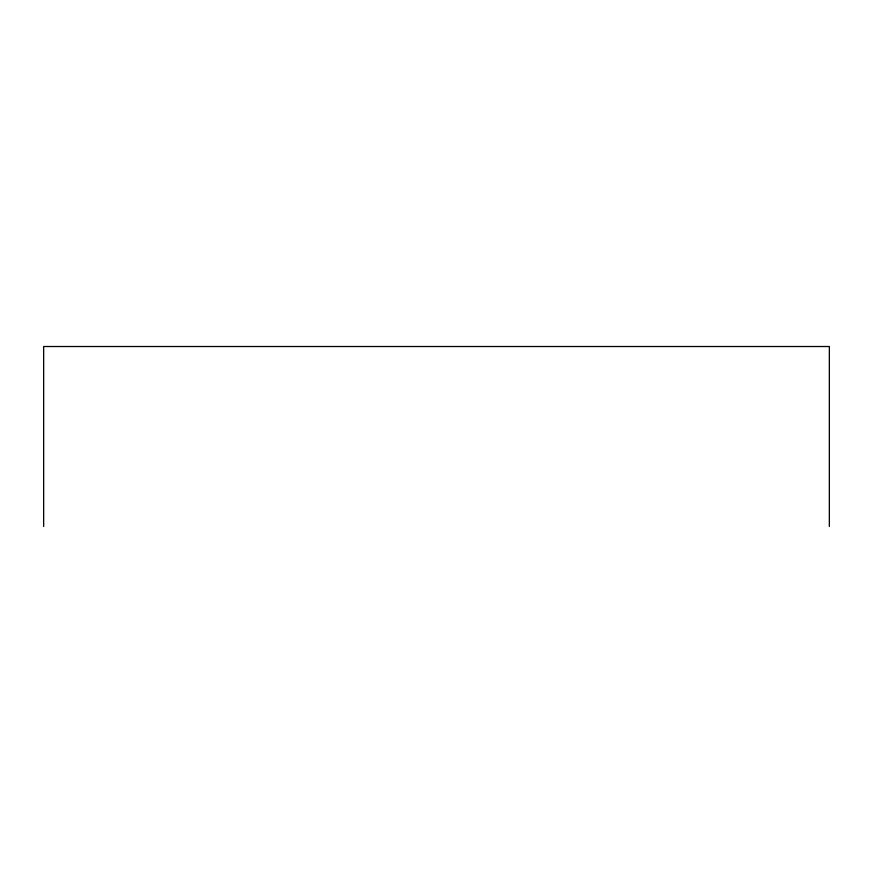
<?xml version="1.0" encoding="UTF-8"?>
<svg xmlns="http://www.w3.org/2000/svg" width="873" height="873" viewBox="0 0 873 873"><rect width="100%" height="100%" fill="white"/><g stroke="black" fill="none" stroke-linecap="round" stroke-linejoin="round"><path stroke-width="1.31" d="M829.35 526.484L829.35 346.516L43.65 346.516L43.65 526.484"/></g></svg>
